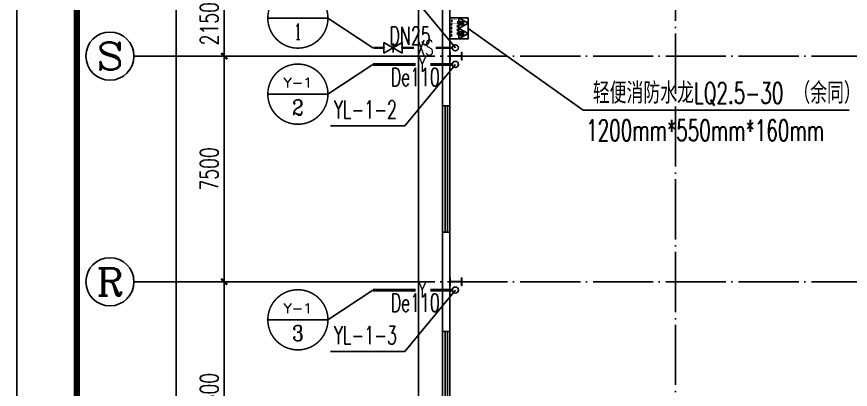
# Model space of a CAD drawing. Extents: x 14204718 to 16986381, y -1556765 to -15898.
# Drawn here: x 14849916 to 14877630, y -323019 to -310633 of the extents above; entities that cross this region are included whole.
import ezdxf
from ezdxf.enums import TextEntityAlignment as Align

# ---------------------------------------------------------------- set-up
doc = ezdxf.new("R2010")
doc.units = 0
doc.header["$LTSCALE"] = 1000
doc.header["$MEASUREMENT"] = 0
doc.linetypes.add('DOTE', pattern=[2.42, 2, -0.2, 0.02, -0.2])
for name, color, linetype in [('AXIS', 3, 'Continuous'), ('AXIS_TEXT', 7, 'Continuous'), ('COLUMN', 2, 'Continuous'), ('DIM_消防', 3, 'Continuous'), ('DIM_雨水', 3, 'Continuous'), ('DOTE', 8, 'DOTE'), ('EQUIP_消防', 7, 'Continuous'), ('PIPE-消防', 1, 'Continuous'), ('PIPE-雨水', 4, 'Continuous'), ('TEXT_消防', 7, 'Continuous'), ('TEXT_雨水', 7, 'Continuous'), ('TK', 4, 'Continuous'), ('TWT_TEXT', 7, 'Continuous'), ('VALVE_消防', 7, 'Continuous'), ('VPIPE-消防', 1, 'Continuous'), ('VPIPE-雨水', 4, 'Continuous'), ('WALL-PARAPET', 6, 'Continuous'), ('WINDOW', 4, 'Continuous')]:
    doc.layers.add(name, color=color, linetype=linetype)
doc.styles.add('_TCH_AXIS', font='COMPLEX', dxfattribs={"bigfont": 'GBCBIG'})
doc.styles.add('_TCH_DIM_T3', font='SIMPLEX', dxfattribs={"width": 0.705882, "bigfont": 'GBCBIG'})
doc.styles.add('_TWT_CIRCLE', font='COMPLEX', dxfattribs={"width": 1.1, "height": 3, "bigfont": 'HZTXT'})
doc.styles.add('_TWT_PIPEDN', font='SIMPLEX', dxfattribs={"width": 0.8, "height": 3, "bigfont": 'HZTXT'})
doc.styles.add('_TWT_PIPETEXT', font='COMPLEX', dxfattribs={"width": 0.8, "height": 2.5, "bigfont": 'HZTXT'})
doc.styles.add('_TWT_SERIAL', font='COMPLEX', dxfattribs={"width": 0.8, "height": 3, "bigfont": 'HZTXT'})
doc.styles.add('COMPLEX', font='COMPLEX')
doc.dimstyles.new('_TCH_ARCH&&200', dxfattribs={"dimtxt": 595, "dimasz": 200, "dimexe": 500, "dimexo": 600, "dimgap": 200, "dimtad": 1, "dimdec": 0, "dimzin": 0, "dimdsep": 46, "dimtxsty": '_TCH_DIM_T3', "dimblk": 'ARCHTICK', "dimcen": 0.09, "dimclrt": 7, "dimazin": 2, "dimtfac": 1, "dimtdec": 0, "dimtix": 1, "dimtmove": 2, "dimatfit": 3, "dimfxl": 0, "dimtolj": 1, "dimtzin": 0, "dimarcsym": 0})

# ---------------------------------------------------------------- blocks, each defined once
blk = doc.blocks.new('A$C797E1D2B')
at = {"layer": 'COLUMN'}
h = blk.add_hatch(color=256, dxfattribs=at)
h.paths.add_polyline_path([(125, 400), (250, 400), (250, 388), (130, 388), (130, 200), (125, 200)])
h.paths.add_polyline_path([(0, 400), (125, 400), (125, 200), (120, 200), (120, 388), (0, 388)])
h.paths.add_polyline_path([(0, 12), (120, 12), (120, 200), (125, 200), (125, 0), (0, 0)])
h.paths.add_polyline_path([(125, 200), (130, 200), (130, 12), (250, 12), (250, 0), (125, 0)])
blk.add_lwpolyline([(250, 0), (250, 12), (130, 12), (130, 388), (250, 388), (250, 400), (0, 400), (0, 388), (120, 388), (120, 12), (0, 12), (0, 0)], close=True, dxfattribs=at)
blk = doc.blocks.new('消防软管卷盘')
blk.add_lwpolyline([(4963954, 151899), (4963954, 150312), (4964641, 150312), (4964641, 151899)], close=True)
for points, const_width in [([(4964134, 151704), (4964482, 151704)], 1), ([(4964134, 151566), (4964482, 151566)], 1), ([(4964134, 151428), (4964482, 151428)], 1), ([(4964134, 151290), (4964482, 151290)], 1), ([(4964134, 151152), (4964482, 151152)], 1), ([(4964134, 151014), (4964482, 151014)], 0.1), ([(4964134, 150876), (4964482, 150876)], 1), ([(4964134, 150738), (4964482, 150738)], 1), ([(4964150, 150600), (4964499, 150600)], 1), ([(4964150, 150462), (4964499, 150462)], 1)]:
    blk.add_lwpolyline(points, dxfattribs=dict(const_width=const_width))
for centre, start, end in [((4964134, 151636), 90, 270), ((4964482, 151498), 270, 90), ((4964134, 151360), 90, 270), ((4964134, 151084), 90, 270), ((4964134, 150808), 90, 270), ((4964482, 151222), 270, 90), ((4964482, 150946), 270, 90), ((4964150, 150532), 90, 270), ((4964499, 150670), 270, 90)]:
    blk.add_arc(centre, 69, start, end)
blk = doc.blocks.new('$TwtSys$00000546')
h = blk.add_hatch()
h.set_pattern_fill('ANSI31', color=256, scale=200, style=0)
h.set_pattern_definition([(45, (-38543.802, -6670.83), (-17.67767, 17.67767), [])])
h.paths.add_polyline_path([(-65, 174), (65, 174), (65, 44), (-65, 44)])
for points in [[(0, 344), (-198, 0), (198, 0)], [(-65, 174), (65, 174), (65, 44), (-65, 44)]]:
    blk.add_lwpolyline(points, close=True)
blk = doc.blocks.new('92623')
blk.add_lwpolyline([(8910066, 83014), (8909273, 83014), (8909273, 82670), (8910066, 82670)], close=True)
at = {"xscale": -0.5, "yscale": 0.5, "zscale": 0.5, "rotation": 89.99999999998747}
blk.add_blockref('消防软管卷盘', (8985223, 2565334), dxfattribs=at)
at = {"layer": 'EQUIP_消防', "rotation": 180}
for p in [(8909471, 83014), (8909868, 83014)]:
    blk.add_blockref('$TwtSys$00000546', p, dxfattribs=at)
blk = doc.blocks.new('GeYuanFrame_68086672', base_point=(20.09, 4.53))
at = {"layer": 'TK'}
blk.add_lwpolyline([(20.09, 4.53), (20.09, 598.53), (1071.09, 598.53), (1071.09, 4.53)], close=True, dxfattribs=at)
at = {"layer": 'TK', "const_width": 1}
blk.add_lwpolyline([(45.09, 588.53), (1061.09, 588.53), (1061.09, 14.53), (45.09, 14.53)], close=True, dxfattribs=at)
blk = doc.blocks.new('_AXISO')
blk.add_circle((0, 0), 0.5)
at = {"layer": 'AXIS_TEXT', "style": 'COMPLEX', "width": 1.041667}
blk.add_attdef('A', text='', height=0.56, dxfattribs=at).set_placement((-0.25, -0.28), (0.25, -0.28), align=Align.FIT)
blk = doc.blocks.new('_ArchTick')
at = {"color": 0, "linetype": 'ByBlock', "const_width": 0.4}
blk.add_lwpolyline([(-0.5, -0.5), (0.5, 0.5)], dxfattribs=at)
blk = doc.blocks.new('*D154')
at = {"layer": 'AXIS', "color": 0, "lineweight": -2}
for p, q in [((14861216, -304454), (14854716, -304454)), ((14855216, -431934), (14855216, -304454)), ((14861216, -431934), (14854716, -431934))]:
    blk.add_line(p, q, dxfattribs=at)
at = {"layer": 'Defpoints', "color": 0}
for p in [(14855216, -304454), (14861816, -304454), (14861816, -431934)]:
    blk.add_point(p, dxfattribs=at)
at = {"layer": 'AXIS', "color": 0, "lineweight": -2, "xscale": 200, "yscale": 200, "zscale": 200}
for p, rotation in [((14855216, -304454), 90), ((14855216, -431934), 270)]:
    blk.add_blockref('_ArchTick', p, dxfattribs=dict(at, rotation=rotation))
at = {"layer": 'AXIS', "color": 7, "insert": (14854719, -368194), "char_height": 595, "attachment_point": 5, "rotation": 90, "style": '_TCH_DIM_T3'}
blk.add_mtext('\\A1;127480', dxfattribs=at)
blk = doc.blocks.new('*D171')
at = {"layer": 'AXIS', "color": 0, "lineweight": -2}
for p, q in [((14861216, -319444), (14856316, -319444)), ((14856816, -326944), (14856816, -319444)), ((14861216, -326944), (14856316, -326944))]:
    blk.add_line(p, q, dxfattribs=at)
at = {"layer": 'Defpoints', "color": 0}
for p in [(14856816, -319444), (14861816, -319444), (14861816, -326944)]:
    blk.add_point(p, dxfattribs=at)
at = {"layer": 'AXIS', "color": 0, "lineweight": -2, "xscale": 200, "yscale": 200, "zscale": 200}
for p, rotation in [((14856816, -319444), 90), ((14856816, -326944), 270)]:
    blk.add_blockref('_ArchTick', p, dxfattribs=dict(at, rotation=rotation))
at = {"layer": 'AXIS', "color": 7, "insert": (14856319, -323194), "char_height": 595, "attachment_point": 5, "rotation": 90, "style": '_TCH_DIM_T3'}
blk.add_mtext('\\A1;7500', dxfattribs=at)
blk = doc.blocks.new('*D172')
at = {"layer": 'AXIS', "color": 0, "lineweight": -2}
for p, q in [((14861216, -311944), (14856316, -311944)), ((14856816, -319444), (14856816, -311944)), ((14861216, -319444), (14856316, -319444))]:
    blk.add_line(p, q, dxfattribs=at)
at = {"layer": 'Defpoints', "color": 0}
for p in [(14856816, -311944), (14861816, -311944), (14861816, -319444)]:
    blk.add_point(p, dxfattribs=at)
at = {"layer": 'AXIS', "color": 0, "lineweight": -2, "xscale": 200, "yscale": 200, "zscale": 200}
for p, rotation in [((14856816, -311944), 90), ((14856816, -319444), 270)]:
    blk.add_blockref('_ArchTick', p, dxfattribs=dict(at, rotation=rotation))
at = {"layer": 'AXIS', "color": 7, "insert": (14856319, -315694), "char_height": 595, "attachment_point": 5, "rotation": 90, "style": '_TCH_DIM_T3'}
blk.add_mtext('\\A1;7500', dxfattribs=at)
blk = doc.blocks.new('*D173')
at = {"layer": 'AXIS', "color": 0, "lineweight": -2}
for p, q in [((14861216, -309794), (14856316, -309794)), ((14856816, -311944), (14856816, -309794)), ((14861216, -311944), (14856316, -311944))]:
    blk.add_line(p, q, dxfattribs=at)
at = {"layer": 'Defpoints', "color": 0}
for p in [(14856816, -309794), (14861816, -309794), (14861816, -311944)]:
    blk.add_point(p, dxfattribs=at)
at = {"layer": 'AXIS', "color": 0, "lineweight": -2, "xscale": 200, "yscale": 200, "zscale": 200}
for p, rotation in [((14856816, -309794), 90), ((14856816, -311944), 270)]:
    blk.add_blockref('_ArchTick', p, dxfattribs=dict(at, rotation=rotation))
at = {"layer": 'AXIS', "color": 7, "insert": (14856319, -310869), "char_height": 595, "attachment_point": 5, "rotation": 90, "style": '_TCH_DIM_T3'}
blk.add_mtext('\\A1;2150', dxfattribs=at)
blk = doc.blocks.new('$TCHSYS$WIN2D')
for p, q in [((-0.5, 0.5), (0.5, 0.5)), ((-0.5, 0.5), (-0.5, -0.5)), ((0.5, 0.5), (0.5, -0.5)), ((0.5, 0.1667), (-0.5, 0.1667)), ((0.5, -0.1667), (-0.5, -0.1667)), ((-0.5, -0.5), (0.5, -0.5))]:
    blk.add_line(p, q)
blk = doc.blocks.new('$VALVE$00000296')
for points in [[(-125, 72), (-125, -72), (125, 72), (125, -72), (-125, 72)], [(0, 60), (0, -64)]]:
    blk.add_lwpolyline(points)
for p in [(-125, 0), (125, 0)]:
    blk.add_point(p)

msp = doc.modelspace()

# ---------------------------------------------------------------- linework, layer by layer
at = {"color": 3}
for p, q in [((14868752.5, -313746.1), (14864922.5, -311022.5)), ((14877593.9, -313746.1), (14868752.5, -313746.1))]:
    msp.add_line(p, q, dxfattribs=at)
at = {"color": 8, "ltscale": 0.5}
msp.add_lwpolyline([(14879316.4, -303654.1), (14863276.4, -303654.1), (14863276.4, -326944.1)], dxfattribs=at)
at = {"layer": 'AXIS'}
for p, q in [((14861816.4, -311944.1), (14853816.4, -311944.1)), ((14861816.4, -319444.1), (14853816.4, -319444.1))]:
    msp.add_line(p, q, dxfattribs=at)
at = {"layer": 'DIM_消防'}
for p, q in [((14864499.6, -311668.9), (14862817.1, -309625.2, 3000)), ((14860264.7, -310679.4), (14858264.7, -310679.4)), ((14861759.3, -311668.9), (14860264.7, -310679.4)), ((14861759.3, -312219.3), (14860264.7, -313208.8)), ((14860264.7, -313208.8), (14858264.7, -313208.8)), ((14861759.3, -319719.3), (14860264.7, -320708.8)), ((14860264.7, -320708.8), (14858264.7, -320708.8))]:
    msp.add_line(p, q, dxfattribs=at)
at = {"layer": 'DIM_消防', "const_width": 50}
for points in [[(14860264.7, -310679.4, 1), (14858264.7, -310679.4, 1)], [(14860264.7, -313208.8, 1), (14858264.7, -313208.8, 1)], [(14860264.7, -320708.8, 1), (14858264.7, -320708.8, 1)]]:
    msp.add_lwpolyline(points, format="xyb", close=True, dxfattribs=at)
at = {"layer": 'DIM_雨水'}
for p, q in [((14864499.6, -312219.3), (14862817.1, -314263)), ((14862817.1, -314263), (14860346.8, -314263)), ((14864499.6, -319719.3), (14862817.1, -321763)), ((14862817.1, -321763), (14860346.8, -321763))]:
    msp.add_line(p, q, dxfattribs=at)
at = {"layer": 'DOTE'}
for p, q in [((14864316.4, -434194.1), (14864316.4, -302194.1)), ((14871816.4, -434194.1), (14871816.4, -302194.1)), ((14861816.4, -311944.1), (14956816.4, -311944.1)), ((14861816.4, -319444.1), (14956816.4, -319444.1))]:
    msp.add_line(p, q, dxfattribs=at)
at = {"layer": 'PIPE-消防', "linetype": 'Continuous', "const_width": 70}
for points in [[(14862127.7, -311668.9), (14861776, -311668.9)], [(14863122.5, -311668.9), (14862727.7, -311668.9)], [(14864399.6, -311668.9), (14863840.6, -311668.9)]]:
    msp.add_lwpolyline(points, dxfattribs=at)
at = {"layer": 'PIPE-雨水', "linetype": 'Continuous', "const_width": 100}
for points in [[(14863177.7, -312219.3), (14861759.3, -312219.3)], [(14864399.6, -312219.3), (14863667.2, -312219.3)], [(14863177.7, -319719.3), (14861759.3, -319719.3)], [(14864399.6, -319719.3), (14863667.2, -319719.3)]]:
    msp.add_lwpolyline(points, dxfattribs=at)
at = {"layer": 'VPIPE-消防', "linetype": 'Continuous'}
msp.add_circle((14864499.6, -311668.9), 100, dxfattribs=at)
at = {"layer": 'VPIPE-雨水', "linetype": 'Continuous'}
for centre in [(14864499.6, -312219.3), (14864499.6, -319719.3)]:
    msp.add_circle(centre, 100, dxfattribs=at)
at = {"layer": 'WALL-PARAPET'}
for p, q in [((14864076.4, -309794.1), (14864076.4, -313594.1)), ((14864316.4, -313594.1), (14864316.4, -309914.1)), ((14864076.4, -313594.1), (14864316.4, -313594.1)), ((14864076.4, -317794.1), (14864076.4, -321094.1)), ((14864316.4, -317794.1), (14864076.4, -317794.1)), ((14864316.4, -321094.1), (14864316.4, -317794.1)), ((14864076.4, -321094.1), (14864316.4, -321094.1))]:
    msp.add_line(p, q, dxfattribs=at)

# ---------------------------------------------------------------- block references
for name, p, xscale, yscale, zscale, rotation in [('GeYuanFrame_68086672', (14849916.4, -268594.1), 200, 200, 200, 270), ('92623', (14937837.4, -8169351.2), 0.882, 0.882, 0.882, 90)]:
    msp.add_blockref(name, p, dxfattribs=dict(xscale=xscale, yscale=yscale, zscale=zscale, rotation=rotation))
at = {"rotation": 270}
for p in [(14864316.4, -311819.1), (14864316.4, -319319.1)]:
    msp.add_blockref('A$C797E1D2B', p, dxfattribs=at)
at = {"layer": 'AXIS'}
ref = msp.add_blockref('_AXISO', (14853016.4, -311944.1), dxfattribs=dict(at, xscale=1600, yscale=1600, zscale=1600))
ref.add_attrib('A', 'S', dxfattribs={"layer": 'AXIS_TEXT', "ltscale": 0.5, "height": 905.1, "style": '_TCH_AXIS', "width": 1.5}).set_placement((14852563.9, -312396.6), (14853469, -312396.6), align=Align.FIT)
ref = msp.add_blockref('_AXISO', (14853016.4, -319444.1), dxfattribs=dict(at, xscale=1600, yscale=1600, zscale=1600))
ref.add_attrib('A', 'R', dxfattribs={"layer": 'AXIS_TEXT', "ltscale": 0.5, "height": 905.1, "style": '_TCH_AXIS', "width": 1.166667}).set_placement((14852563.9, -319896.6), (14853469, -319896.6), align=Align.FIT)
at = {"layer": 'VALVE_消防', "xscale": -2.4, "yscale": -2.4, "zscale": 2.4, "rotation": 180}
msp.add_blockref('$VALVE$00000296', (14862427.7, -311668.9), dxfattribs=at)
at = {"layer": 'WINDOW', "xscale": 4200, "yscale": -240, "zscale": 4200, "rotation": 270}
for p in [(14864196.4, -315694.1), (14864196.4, -323194.1)]:
    msp.add_blockref('$TCHSYS$WIN2D', p, dxfattribs=at)

# ---------------------------------------------------------------- texts
at = {"layer": 'DIM_消防', "color": 7, "style": '_TWT_CIRCLE'}
for s, height, p, p2 in [('1', 533.3, (14859139, -311396.2), (14859390.4, -311396.2)), ('Y-1', 327.27, (14858784.7, -312988.8), (14859744.7, -312988.8)), ('2', 517.5, (14859075, -313912), (14859454.5, -313912)), ('Y-1', 327.27, (14858784.7, -320488.8), (14859744.7, -320488.8)), ('3', 517.5, (14859075, -321412), (14859454.5, -321412))]:
    msp.add_text(s, height=height, dxfattribs=at).set_placement(p, p2, align=Align.FIT)
at = {"layer": 'TEXT_消防', "linetype": 'Continuous', "style": '_TWT_PIPEDN', "width": 0.64}
msp.add_text('DN25', height=600, dxfattribs=at).set_placement((14862313, -311568.9))
at = {"layer": 'TEXT_消防', "style": '_TWT_PIPETEXT', "width": 0.64}
msp.add_text('XS', height=500, dxfattribs=at).set_placement((14863222.5, -311918.9))
at = {"layer": 'TEXT_雨水', "style": '_TWT_PIPETEXT', "width": 0.64}
for p in [(14863277.7, -312469.3), (14863277.7, -319969.3)]:
    msp.add_text('Y', height=500, dxfattribs=at).set_placement(p)
at = {"layer": 'TEXT_雨水', "linetype": 'Continuous', "style": '_TWT_PIPEDN', "width": 0.64}
for p in [(14862352.3, -312940.2), (14862352.3, -320440.2)]:
    msp.add_text('De110', height=600, dxfattribs=at).set_placement(p)
at = {"layer": 'TWT_TEXT'}
for s, height, style, width, p in [('轻便消防水龙', 700, '_TWT_PIPEDN', 0.8, (14869069.4, -313521.1)), ('LQ2.5-30', 700, '_TWT_PIPEDN', 0.64, (14872429.4, -313521.1)), ('（余同）', 700, '_TWT_PIPEDN', 0.8, (14875736, -313521.1)), ('YL-1-2', 600, '_TWT_SERIAL', 0.64, (14860466.8, -314023)), ('1200mm*550mm*160mm', 700, '_TWT_PIPEDN', 0.64, (14868845.1, -314758.8)), ('YL-1-3', 600, '_TWT_SERIAL', 0.64, (14860466.8, -321523))]:
    msp.add_text(s, height=height, dxfattribs=dict(at, style=style, width=width)).set_placement(p)

# ---------------------------------------------------------------- dimensions: what is measured, and where the dimension line sits
at = {"layer": 'AXIS'}
for p1, p2, distance, text, picture, middle in [((14861816.4, -431934.1), (14861816.4, -304454.1), 6600, '127480', '*D154', (14854718.9, -368194.1)), ((14861816.4, -311944.1), (14861816.4, -309794.1), 5000, '2150', '*D173', (14856318.9, -310869.1)), ((14861816.4, -319444.1), (14861816.4, -311944.1), 5000, '7500', '*D172', (14856318.9, -315694.1)), ((14861816.4, -326944.1), (14861816.4, -319444.1), 5000, '7500', '*D171', (14856318.9, -323194.1))]:
    dim = msp.add_aligned_dim(p1=p1, p2=p2, distance=distance, text=text, dimstyle='_TCH_ARCH&&200', dxfattribs=at)
    dim.commit()
    dim.dimension.update_dxf_attribs({"geometry": picture, "text_midpoint": middle})

doc.saveas('drawing.dxf')
